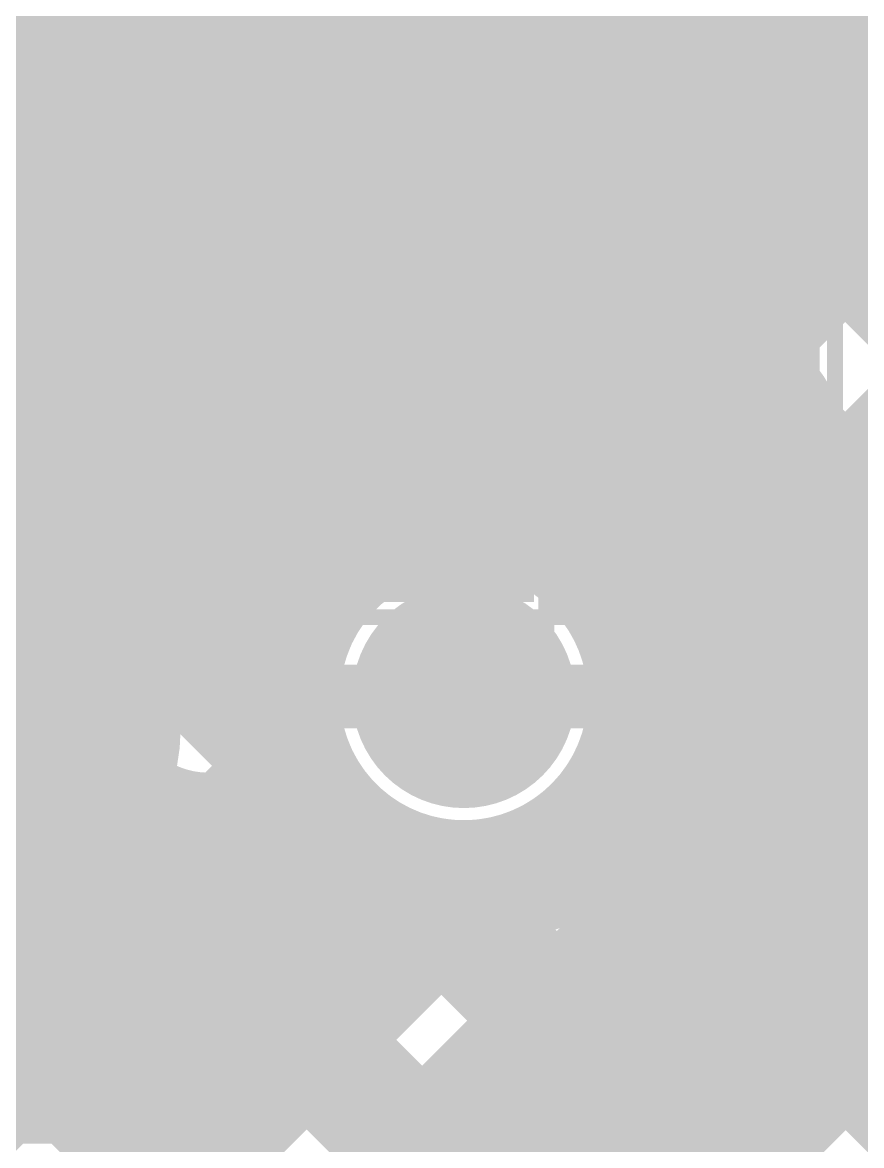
# Model space of a CAD drawing. Header units: millimetres. Extents: x 13 to 259, y -2 to 326.
# Drawn here: x 122.141 to 124.785, y 113.369 to 116.909 of the extents above; entities that cross this region are included whole.
import ezdxf

# ---------------------------------------------------------------- set-up
doc = ezdxf.new("R2010")
doc.units = ezdxf.units.MM
for name, color, linetype in [('BottomLayer', 5, 'Continuous'), ('BottomSolder', 6, 'Continuous'), ('ConnectLayer', 7, 'Continuous'), ('DrillDrawing', 1, 'Continuous'), ('Mechanical14', 56, 'Continuous'), ('Mechanical15', 56, 'Continuous'), ('MidLayer1', 16, 'Continuous'), ('MidLayer2', 76, 'Continuous'), ('MidLayer3', 90, 'Continuous'), ('MidLayer4', 156, 'Continuous'), ('MidLayer5', 130, 'Continuous'), ('MidLayer6', 216, 'Continuous'), ('MultiLayer', 9, 'Continuous'), ('TopLayer', 1, 'Continuous'), ('TopPaste', 8, 'Continuous'), ('TopSolder', 216, 'Continuous')]:
    doc.layers.add(name, color=color, linetype=linetype)

# ---------------------------------------------------------------- blocks, each defined once
blk = doc.blocks.new('RESC1608X55N_66')
at = {"layer": 'Mechanical14', "const_width": 0.1}
for points in [[(1.4, 0.65), (-1.4, 0.65)], [(-1.4, 0.65), (-1.4, -0.65)], [(1.4, -0.65), (-1.4, -0.65)]]:
    blk.add_lwpolyline(points, dxfattribs=at)
at = {"layer": 'Mechanical14', "const_width": 0.05}
for points in [[(-1.425, 0.65, 1), (-1.375, 0.65, 1)], [(-1.425, 0.65, 1), (-1.375, 0.65, 1)], [(-1.425, -0.65, 1), (-1.375, -0.65, 1)], [(-1.425, -0.65, 1), (-1.375, -0.65, 1)]]:
    blk.add_lwpolyline(points, format="xyb", close=True, dxfattribs=at)
at = {"layer": 'Mechanical15', "const_width": 0.05}
for points in [[(-1.5, 0.75), (-1.5, -0.75)], [(1.5, 0.75), (-1.5, 0.75)], [(1.5, -0.75), (-1.5, -0.75)]]:
    blk.add_lwpolyline(points, dxfattribs=at)
at = {"layer": 'Mechanical15', "const_width": 0.025}
for points in [[(-1.5125, 0.75, 1), (-1.4875, 0.75, 1)], [(-1.5125, 0.75, 1), (-1.4875, 0.75, 1)], [(-1.5125, -0.75, 1), (-1.4875, -0.75, 1)], [(-1.5125, -0.75, 1), (-1.4875, -0.75, 1)]]:
    blk.add_lwpolyline(points, format="xyb", close=True, dxfattribs=at)
at = {"layer": 'TopLayer'}
blk.add_solid([(-1.25, -0.5), (-0.35, -0.5), (-1.25, 0.5), (-0.35, 0.5)], dxfattribs=at)
at = {"layer": 'TopPaste'}
blk.add_solid([(-1.25, -0.5), (-0.35, -0.5), (-1.25, 0.5), (-0.35, 0.5)], dxfattribs=at)
at = {"layer": 'TopSolder'}
blk.add_solid([(-1.3516, -0.6016), (-0.2484, -0.6016), (-1.3516, 0.6016), (-0.2484, 0.6016)], dxfattribs=at)
blk = doc.blocks.new('CAPC1005X55N_97')
at = {"layer": 'Mechanical14', "const_width": 0.1}
for points in [[(-0.5249, 0.2751), (-0.5249, -0.2749)], [(0.5251, 0.2751), (-0.5249, 0.2751)], [(0.5251, 0.2751), (0.5251, -0.2749)], [(0.5251, -0.2749), (-0.5249, -0.2749)]]:
    blk.add_lwpolyline(points, dxfattribs=at)
at = {"layer": 'Mechanical14', "const_width": 0.05}
for points in [[(-0.5499, 0.2751, 1), (-0.5, 0.2751, 1)], [(-0.5499, 0.2751, 1), (-0.5, 0.2751, 1)], [(0.5001, 0.2751, 1), (0.55, 0.2751, 1)], [(0.5001, 0.2751, 1), (0.55, 0.2751, 1)], [(-0.5499, -0.2749, 1), (-0.5, -0.2749, 1)], [(-0.5499, -0.2749, 1), (-0.5, -0.2749, 1)], [(0.5001, -0.2749, 1), (0.55, -0.2749, 1)], [(0.5001, -0.2749, 1), (0.55, -0.2749, 1)]]:
    blk.add_lwpolyline(points, format="xyb", close=True, dxfattribs=at)
at = {"layer": 'Mechanical15', "const_width": 0.05}
for points in [[(0, 0.5), (0, -0.5)], [(-0.91, 0.46), (-0.91, -0.46)], [(0.91, 0.46), (-0.91, 0.46)], [(0.91, 0.46), (0.91, -0.46)], [(0.5, 0), (-0.5, 0)], [(0.91, -0.46), (-0.91, -0.46)]]:
    blk.add_lwpolyline(points, dxfattribs=at)
at = {"layer": 'Mechanical15', "const_width": 0.025}
for points in [[(-0.0125, 0.5, 1), (0.0125, 0.5, 1)], [(-0.9225, 0.46, 1), (-0.8975, 0.46, 1)], [(-0.9225, 0.46, 1), (-0.8975, 0.46, 1)], [(0.8975, 0.46, 1), (0.9225, 0.46, 1)], [(0.8975, 0.46, 1), (0.9225, 0.46, 1)], [(-0.5125, 0, 1), (-0.4875, 0, 1)], [(0.4875, 0, 1), (0.5125, 0, 1)], [(-0.9225, -0.46, 1), (-0.8975, -0.46, 1)], [(-0.9225, -0.46, 1), (-0.8975, -0.46, 1)], [(0.8975, -0.46, 1), (0.9225, -0.46, 1)], [(0.8975, -0.46, 1), (0.9225, -0.46, 1)], [(-0.0125, -0.5, 1), (0.0125, -0.5, 1)]]:
    blk.add_lwpolyline(points, format="xyb", close=True, dxfattribs=at)
at = {"layer": 'TopLayer'}
for points in [[(-0.76, -0.31), (-0.14, -0.31), (-0.76, 0.31), (-0.14, 0.31)], [(0.14, -0.31), (0.76, -0.31), (0.14, 0.31), (0.76, 0.31)]]:
    blk.add_solid(points, dxfattribs=at)
at = {"layer": 'TopPaste'}
for points in [[(-0.76, -0.31), (-0.14, -0.31), (-0.76, 0.31), (-0.14, 0.31)], [(0.14, -0.31), (0.76, -0.31), (0.14, 0.31), (0.76, 0.31)]]:
    blk.add_solid(points, dxfattribs=at)
at = {"layer": 'TopSolder'}
for points in [[(-0.8616, -0.4116), (-0.0384, -0.4116), (-0.8616, 0.4116), (-0.0384, 0.4116)], [(0.0384, -0.4116), (0.8616, -0.4116), (0.0384, 0.4116), (0.8616, 0.4116)]]:
    blk.add_solid(points, dxfattribs=at)
blk = doc.blocks.new('CAPC1005X55N_98')
at = {"layer": 'Mechanical14', "const_width": 0.1}
for points in [[(-0.5249, 0.2751), (-0.5249, -0.2749)], [(0.5251, 0.2751), (-0.5249, 0.2751)], [(0.5251, 0.2751), (0.5251, -0.2749)], [(0.5251, -0.2749), (-0.5249, -0.2749)]]:
    blk.add_lwpolyline(points, dxfattribs=at)
at = {"layer": 'Mechanical14', "const_width": 0.05}
for points in [[(-0.5499, 0.2751, 1), (-0.5, 0.2751, 1)], [(-0.5499, 0.2751, 1), (-0.5, 0.2751, 1)], [(0.5001, 0.2751, 1), (0.55, 0.2751, 1)], [(0.5001, 0.2751, 1), (0.55, 0.2751, 1)], [(-0.5499, -0.2749, 1), (-0.5, -0.2749, 1)], [(-0.5499, -0.2749, 1), (-0.5, -0.2749, 1)], [(0.5001, -0.2749, 1), (0.55, -0.2749, 1)], [(0.5001, -0.2749, 1), (0.55, -0.2749, 1)]]:
    blk.add_lwpolyline(points, format="xyb", close=True, dxfattribs=at)
at = {"layer": 'Mechanical15', "const_width": 0.05}
for points in [[(0, 0.5), (0, -0.5)], [(-0.91, 0.46), (-0.91, -0.46)], [(0.91, 0.46), (-0.91, 0.46)], [(0.91, 0.46), (0.91, -0.46)], [(0.5, 0), (-0.5, 0)], [(0.91, -0.46), (-0.91, -0.46)]]:
    blk.add_lwpolyline(points, dxfattribs=at)
at = {"layer": 'Mechanical15', "const_width": 0.025}
for points in [[(-0.0125, 0.5, 1), (0.0125, 0.5, 1)], [(-0.9225, 0.46, 1), (-0.8975, 0.46, 1)], [(-0.9225, 0.46, 1), (-0.8975, 0.46, 1)], [(0.8975, 0.46, 1), (0.9225, 0.46, 1)], [(0.8975, 0.46, 1), (0.9225, 0.46, 1)], [(-0.5125, 0, 1), (-0.4875, 0, 1)], [(0.4875, 0, 1), (0.5125, 0, 1)], [(-0.9225, -0.46, 1), (-0.8975, -0.46, 1)], [(-0.9225, -0.46, 1), (-0.8975, -0.46, 1)], [(0.8975, -0.46, 1), (0.9225, -0.46, 1)], [(0.8975, -0.46, 1), (0.9225, -0.46, 1)], [(-0.0125, -0.5, 1), (0.0125, -0.5, 1)]]:
    blk.add_lwpolyline(points, format="xyb", close=True, dxfattribs=at)
at = {"layer": 'TopLayer'}
for points in [[(-0.76, -0.31), (-0.14, -0.31), (-0.76, 0.31), (-0.14, 0.31)], [(0.14, -0.31), (0.76, -0.31), (0.14, 0.31), (0.76, 0.31)]]:
    blk.add_solid(points, dxfattribs=at)
at = {"layer": 'TopPaste'}
for points in [[(-0.76, -0.31), (-0.14, -0.31), (-0.76, 0.31), (-0.14, 0.31)], [(0.14, -0.31), (0.76, -0.31), (0.14, 0.31), (0.76, 0.31)]]:
    blk.add_solid(points, dxfattribs=at)
at = {"layer": 'TopSolder'}
for points in [[(-0.8616, -0.4116), (-0.0384, -0.4116), (-0.8616, 0.4116), (-0.0384, 0.4116)], [(0.0384, -0.4116), (0.8616, -0.4116), (0.0384, 0.4116), (0.8616, 0.4116)]]:
    blk.add_solid(points, dxfattribs=at)
blk = doc.blocks.new('CAPC1608X87N_99')
at = {"layer": 'Mechanical15', "const_width": 0.05}
for points in [[(1.55, -0.75), (1.55, 0.75)], [(-1.55, -0.75), (1.55, -0.75)]]:
    blk.add_lwpolyline(points, dxfattribs=at)
at = {"layer": 'Mechanical15', "const_width": 0.025}
blk.add_lwpolyline([(1.5375, -0.75, 1), (1.5625, -0.75, 1)], format="xyb", close=True, dxfattribs=at)
blk.add_lwpolyline([(1.5375, -0.75, 1), (1.5625, -0.75, 1)], format="xyb", close=True, dxfattribs=at)
at = {"layer": 'TopLayer'}
blk.add_solid([(0.325, -0.5), (1.275, -0.5), (0.325, 0.5), (1.275, 0.5)], dxfattribs=at)
at = {"layer": 'TopPaste'}
blk.add_solid([(0.325, -0.5), (1.275, -0.5), (0.325, 0.5), (1.275, 0.5)], dxfattribs=at)
at = {"layer": 'TopSolder'}
blk.add_solid([(0.2234, -0.6016), (1.3766, -0.6016), (0.2234, 0.6016), (1.3766, 0.6016)], dxfattribs=at)

msp = doc.modelspace()

# ---------------------------------------------------------------- linework, layer by layer
at = {"layer": 'BottomLayer', "const_width": 0.25}
for points in [[(123.2164, 116.6122, 1), (123.4664, 116.6122, 1)], [(124.1164, 116.6122, 1), (124.3664, 116.6122, 1)], [(123.2164, 115.4946, 1), (123.4664, 115.4946, 1)], [(124.1164, 115.4946, 1), (124.3664, 115.4946, 1)], [(123.4065, 114.7846, 1), (123.6565, 114.7846, 1)]]:
    msp.add_lwpolyline(points, format="xyb", close=True, dxfattribs=at)
at = {"layer": 'BottomSolder', "const_width": 0.3516}
for points in [[(123.1656, 116.6122, 1), (123.5172, 116.6122, 1)], [(124.0656, 116.6122, 1), (124.4172, 116.6122, 1)], [(121.6638, 116.2566, 1), (122.0154, 116.2566, 1)], [(123.1656, 115.4946, 1), (123.5172, 115.4946, 1)], [(124.0656, 115.4946, 1), (124.4172, 115.4946, 1)], [(123.3557, 114.7846, 1), (123.7073, 114.7846, 1)], [(121.6742, 114.7, 1), (122.0258, 114.7, 1)]]:
    msp.add_lwpolyline(points, format="xyb", close=True, dxfattribs=at)
at = {"layer": 'ConnectLayer', "const_width": 0.4}
for points in [[(123.9293, 115.444), (131.6418, 123.1566)], [(124.1214, 114.7876), (132.0246, 122.6908)], [(120.0559, 119.2286), (122.7577, 116.5268)], [(123.7871, 116.9989), (126.0178, 119.2296)], [(124.1214, 114.7876), (128.2295, 118.8957)], [(124.3037, 115.8184), (127.381, 118.8957)], [(123.6402, 116.0034), (126.4049, 118.7682)], [(124.2087, 116.5719), (126.4049, 118.7682)], [(123.876, 117.954), (125.7733, 116.0568)], [(123.6402, 116.0034), (125.47, 117.8333)], [(123.7871, 116.9989), (124.5426, 117.7544)], [(124.0757, 117.7544), (124.885, 116.9451)], [(124.199, 116.5622), (125.3912, 117.7544)], [(124.5022, 116.5622), (125.6944, 117.7544)], [(121.5, 115.5604), (123.6515, 117.7118)], [(121.9307, 116.8395), (122.753, 117.6618)], [(121.9307, 116.8395), (122.753, 117.6618)], [(124.261, 117.569), (125.7733, 116.0568)], [(121.5, 116.2607), (122.7774, 117.538)], [(124.3128, 117.5173), (125.47, 116.36)], [(122.6862, 117.4468), (123.6708, 116.4621)], [(123.7642, 116.9591), (123.7642, 117.3575)], [(124.3042, 116.9591), (124.3042, 117.3575)], [(122.3765, 116.8101), (122.8904, 117.3241)], [(121.9979, 117.2866), (122.7445, 116.54)], [(123.7252, 117.2563), (125.1822, 115.7993)], [(123.7252, 117.2563), (124.4193, 116.5622)], [(122.2619, 117.0225), (123.6648, 115.6196)], [(121.5, 114.7118), (123.7642, 116.976)], [(123.9293, 115.444), (125.47, 116.9848)], [(124.0341, 116.7334), (124.2061, 116.9054)], [(122.3951, 116.4554), (122.8117, 116.8721)], [(122.3951, 116.4554), (122.8117, 116.8721)], [(122.4254, 116.8591), (122.7577, 116.5268)], [(122.4797, 116.54), (122.8117, 116.8721)], [(124.1411, 116.8404), (125.1822, 115.7993)], [(124.2527, 116.7289), (125.1822, 115.7993)], [(121.8377, 116.5983), (123.1785, 115.2574)], [(122.3709, 116.54), (122.7559, 116.54)], [(123.9293, 116.5622), (124.5022, 116.5622)], [(122.7382, 116.2066), (122.8373, 116.3057)], [(123.8386, 116.2945), (127.6994, 112.4336)], [(123.8386, 116.2945), (125.47, 114.663)], [(123.7642, 115.8415), (123.7642, 116.2653)], [(124.3042, 115.8415), (124.3042, 116.2653)], [(122.4275, 116.2066), (122.7382, 116.2066)], [(122.0451, 115.2568), (122.9548, 116.1666)], [(121.8617, 114.225), (123.7642, 116.1274)], [(124.4654, 115.1316), (125.47, 116.1362)], [(121.5, 116.0874), (122.9639, 114.6235)], [(122.3905, 116.0454), (122.7753, 115.6607)], [(122.045, 115.2569), (122.7882, 116)], [(122.3709, 116), (122.836, 116)], [(122.4359, 116), (122.7753, 115.6607)], [(122.836, 116), (122.9243, 115.9118)], [(124.304, 115.829), (127.6994, 112.4336)], [(121.9159, 115.6716), (122.9639, 114.6236)], [(121.9159, 115.6716), (122.9639, 114.6236)], [(123.9008, 115.6822), (124.4998, 115.6822)], [(123.9293, 115.444), (124.1675, 115.6822)], [(123.9825, 115.165), (124.4998, 115.6822)], [(123.9175, 115.367), (126.8022, 112.4823)], [(123.9175, 115.367), (124.0329, 115.2516)], [(123.9175, 115.367), (124.051, 115.2335)], [(121.5, 115.2388), (122.5139, 114.225)], [(122.4323, 114.7955), (122.8326, 115.1959)], [(122.4323, 114.7955), (122.8326, 115.1959)], [(123.2259, 113.1639), (125.1946, 115.1326)], [(124.1558, 115.1287), (126.8022, 112.4823)], [(124.5005, 115.0992), (125.47, 114.1297)], [(116.2097, 106.0273), (125.2491, 115.0668)], [(119.5385, 109.3561), (125.2491, 115.0668)], [(122.9823, 112.8), (125.2491, 115.0668)], [(124.891, 114.7087), (125.2491, 115.0668)], [(121.2731, 110.2422), (126.0519, 115.0211)], [(121.2731, 110.2422), (126.0519, 115.0211)], [(123.3528, 112.8), (125.4733, 114.9206)], [(124.1177, 114.7183), (125.47, 113.366)], [(124.6733, 114.6112), (124.9186, 114.3659)], [(119.8451, 111.3599), (123.0045, 114.5193)], [(122.6799, 114.225), (122.9946, 114.5398)], [(116.0793, 107.5941), (123.0045, 114.5192)], [(124.0043, 114.4317), (126.6254, 111.8106)], [(124.0043, 114.4317), (126.6254, 111.8106)], [(124.0043, 114.4317), (125.47, 112.9659)], [(122.3508, 114.3881), (125.0751, 111.6638)], [(122.3508, 114.3881), (125.0751, 111.6638)], [(122.3508, 114.3881), (122.7782, 113.9607)], [(122.4003, 113.915), (122.8299, 114.3446)], [(122.7264, 114.3446), (123.1384, 114.3446)], [(119.845, 109.6627), (124.5092, 114.3269)], [(122.7326, 113.915), (123.1511, 114.3336)], [(121.5, 114.225), (122.6799, 114.225)], [(123.3704, 114.217), (125.552, 112.0355)], [(123.3704, 114.217), (125.47, 112.1174)], [(119.4251, 110.0913), (123.5284, 114.1946)], [(119.4634, 110.1296), (123.5284, 114.1946)], [(119.8451, 110.5114), (123.5284, 114.1946)], [(123.4021, 114.1854), (125.552, 112.0355)], [(124.249, 114.187), (124.4944, 113.9416)], [(123.0627, 113.8441), (123.3755, 114.157)], [(121.7757, 114.1147), (131.6378, 104.2526)], [(121.7757, 114.1147), (125.47, 110.4203)], [(121.7757, 114.1147), (121.9754, 113.915)], [(114.6162, 113.915), (122.7326, 113.915)], [(121.273, 110.2422), (124.9334, 113.9026)], [(122.9696, 113.7693), (125.0751, 111.6638)], [(123.8247, 113.7627), (124.0701, 113.5173)], [(118.6727, 110.1875), (122.1703, 113.685)], [(121.5, 113.685), (122.6799, 113.685)], [(122.2054, 113.685), (131.6378, 104.2526)], [(123.4005, 113.3384), (123.6458, 113.0931)]]:
    msp.add_lwpolyline(points, dxfattribs=at)
for points in [[(124.3642, 117.2872, -0.198912), (124.2061, 116.9054)], [(123.1521, 116.0534, -0.693998), (123.1181, 117.1583)], [(122.7559, 116.54, -0.338421), (123.1181, 117.1583)], [(122.8373, 116.3057, -0.461313), (123.1181, 117.1583)], [(123.5648, 117.1583, -0.304578), (123.9314, 116.6122)], [(123.5648, 117.1583, -0.304578), (123.9314, 116.6122)], [(123.7642, 116.2653, -0.32502), (123.7642, 116.9591)], [(124.3042, 116.9591, -0.158431), (124.201, 116.6416)], [(124.3042, 116.9591, -0.158431), (124.201, 116.6416)], [(121.3221, 116.5398, -0.592717), (122.3572, 116.5398)], [(122.3765, 116.8101, -0.107829), (122.2186, 116.7088)], [(122.3765, 116.8101, -0.107829), (122.2186, 116.7088)], [(124.0341, 116.7334, -0.061435), (123.9301, 116.6518)], [(124.0332, 116.7324, -0.060796), (123.9301, 116.6518)], [(122.2186, 116.7088, -0.221867), (122.4296, 116.2566)], [(123.9314, 116.6122, -0.321469), (123.5308, 116.0534)], [(123.9314, 116.6122, -0.321469), (123.5308, 116.0534)], [(124.201, 116.5828, -0.158431), (124.3042, 116.2653)], [(124.201, 116.5828, -0.158431), (124.3042, 116.2653)], [(122.9906, 115.0203, -0.605573), (123.1521, 116.0534)], [(123.5308, 116.0534, -0.321469), (123.9314, 115.4946)], [(123.5308, 116.0534, -0.321469), (123.9314, 115.4946)], [(122.3709, 116, -0.627541), (121.3084, 116)], [(122.9906, 115.0203, -0.458406), (122.9243, 115.9118)], [(123.6673, 115.3588, -0.218595), (123.7642, 115.8415)], [(124.3042, 115.8415, -0.158431), (124.201, 115.524)], [(124.3042, 115.8415, -0.158431), (124.201, 115.524)], [(123.9008, 115.6822, -0.081074), (123.9314, 115.4946)], [(123.9314, 115.4946, -0.10309), (123.8823, 115.2589)], [(123.9314, 115.4946, -0.10309), (123.8823, 115.2589)], [(123.9314, 115.4946, -0.10309), (123.8823, 115.2589)], [(124.1928, 115.4831, -0.05815), (124.2073, 115.3588)], [(124.1928, 115.4831, -0.05815), (124.2073, 115.3588)], [(122.9946, 114.5398, -0.623831), (123.6673, 115.3588)], [(124.2073, 115.3588, -0.178782), (124.0776, 115.0077)], [(124.2073, 115.3588, -0.178782), (124.0776, 115.0077)], [(123.8823, 115.2589, -0.237809), (124.1215, 114.7846)], [(123.8823, 115.2589, -0.058399), (123.9825, 115.165)], [(123.9261, 115.2232, -0.29519), (124.4996, 115.1002)], [(123.9261, 115.2232, -0.295882), (124.5005, 115.0992)], [(124.1215, 114.7846, -1.229879), (122.9906, 115.0203)], [(124.1177, 114.7183, -1.161517), (122.9906, 115.0203)], [(124.0776, 115.0077, -0.097259), (124.1215, 114.7846)], [(124.1215, 114.7846, -0.471708), (123.4187, 114.2055)], [(122.4007, 114.4881, -0.684564), (121.3006, 114.485)], [(122.7264, 114.3446, -0.198912), (122.4152, 114.4735)], [(122.7264, 114.3446, -0.198912), (122.4152, 114.4735)], [(123.0627, 113.8441, -0.199574), (122.6799, 113.685)], [(123.0617, 113.8432, -0.198912), (122.6799, 113.685)]]:
    msp.add_lwpolyline(points, format="xyb", dxfattribs=at)
at = {"layer": 'ConnectLayer'}
for points, const_width in [([(122.1619, 117.0225, 1), (122.3619, 117.0225, 1)], 0.2), ([(123.6871, 116.9989, 1), (123.8871, 116.9989, 1)], 0.2), ([(123.6871, 116.9989, 1), (123.8871, 116.9989, 1)], 0.2), ([(123.6642, 116.976, 1), (123.8642, 116.976, 1)], 0.2), ([(123.6642, 116.9591, 1), (123.8642, 116.9591, 1)], 0.2), ([(123.6642, 116.9591, 1), (123.8642, 116.9591, 1)], 0.2), ([(124.2042, 116.9591, 1), (124.4042, 116.9591, 1)], 0.2), ([(124.2042, 116.9591, 1), (124.4042, 116.9591, 1)], 0.2), ([(124.2042, 116.9591, 1), (124.4042, 116.9591, 1)], 0.2), ([(124.785, 116.9451, 1), (124.985, 116.9451, 1)], 0.2), ([(124.1061, 116.9054, 1), (124.3061, 116.9054, 1)], 0.2), ([(124.1061, 116.9054, 1), (124.3061, 116.9054, 1)], 0.2), ([(122.3254, 116.8591, 1), (122.5254, 116.8591, 1)], 0.2), ([(122.7117, 116.8721, 1), (122.9117, 116.8721, 1)], 0.2), ([(122.7117, 116.8721, 1), (122.9117, 116.8721, 1)], 0.2), ([(122.7117, 116.8721, 1), (122.9117, 116.8721, 1)], 0.2), ([(122.4296, 116.2566, 1), (121.2496, 116.2566, 1)], 0.4), ([(124.0411, 116.8404, 1), (124.2411, 116.8404, 1)], 0.2), ([(122.2765, 116.8101, 1), (122.4765, 116.8101, 1)], 0.2), ([(122.2765, 116.8101, 1), (122.4765, 116.8101, 1)], 0.2), ([(122.2765, 116.8101, 1), (122.4765, 116.8101, 1)], 0.2), ([(123.9332, 116.7324, 1), (124.1332, 116.7324, 1)], 0.2), ([(123.9341, 116.7334, 1), (124.1341, 116.7334, 1)], 0.2), ([(123.9341, 116.7334, 1), (124.1341, 116.7334, 1)], 0.2), ([(124.1527, 116.7289, 1), (124.3527, 116.7289, 1)], 0.2), ([(122.1186, 116.7088, 1), (122.3186, 116.7088, 1)], 0.2), ([(122.1186, 116.7088, 1), (122.3186, 116.7088, 1)], 0.2), ([(122.1186, 116.7088, 1), (122.3186, 116.7088, 1)], 0.2), ([(123.8301, 116.6518, 1), (124.0301, 116.6518, 1)], 0.2), ([(123.8301, 116.6518, 1), (124.0301, 116.6518, 1)], 0.2), ([(123.8314, 116.6122, 1), (124.0314, 116.6122, 1)], 0.2), ([(123.8314, 116.6122, 1), (124.0314, 116.6122, 1)], 0.2), ([(123.8314, 116.6122, 1), (124.0314, 116.6122, 1)], 0.2), ([(123.8314, 116.6122, 1), (124.0314, 116.6122, 1)], 0.2), ([(124.101, 116.6416, 1), (124.301, 116.6416, 1)], 0.2), ([(124.101, 116.6416, 1), (124.301, 116.6416, 1)], 0.2), ([(124.101, 116.5828, 1), (124.301, 116.5828, 1)], 0.2), ([(124.101, 116.5828, 1), (124.301, 116.5828, 1)], 0.2), ([(122.2572, 116.5398, 1), (122.4572, 116.5398, 1)], 0.2), ([(122.2709, 116.54, 1), (122.4709, 116.54, 1)], 0.2), ([(122.3797, 116.54, 1), (122.5797, 116.54, 1)], 0.2), ([(122.6445, 116.54, 1), (122.8445, 116.54, 1)], 0.2), ([(122.6559, 116.54, 1), (122.8559, 116.54, 1)], 0.2), ([(122.6559, 116.54, 1), (122.8559, 116.54, 1)], 0.2), ([(123.8293, 116.5622, 1), (124.0293, 116.5622, 1)], 0.2), ([(124.099, 116.5622, 1), (124.299, 116.5622, 1)], 0.2), ([(124.1087, 116.5719, 1), (124.3087, 116.5719, 1)], 0.2), ([(124.3193, 116.5622, 1), (124.5193, 116.5622, 1)], 0.2), ([(124.4022, 116.5622, 1), (124.6022, 116.5622, 1)], 0.2), ([(124.4022, 116.5622, 1), (124.6022, 116.5622, 1)], 0.2), ([(122.6577, 116.5268, 1), (122.8577, 116.5268, 1)], 0.2), ([(122.6577, 116.5268, 1), (122.8577, 116.5268, 1)], 0.2), ([(122.2951, 116.4554, 1), (122.4951, 116.4554, 1)], 0.2), ([(122.2951, 116.4554, 1), (122.4951, 116.4554, 1)], 0.2), ([(123.5709, 116.4621, 1), (123.7708, 116.4621, 1)], 0.2), ([(122.7373, 116.3057, 1), (122.9373, 116.3057, 1)], 0.2), ([(122.7373, 116.3057, 1), (122.9373, 116.3057, 1)], 0.2), ([(123.7386, 116.2945, 1), (123.9386, 116.2945, 1)], 0.2), ([(123.7386, 116.2945, 1), (123.9386, 116.2945, 1)], 0.2), ([(122.3296, 116.2566, 1), (122.5296, 116.2566, 1)], 0.2), ([(122.3296, 116.2566, 1), (122.5296, 116.2566, 1)], 0.2), ([(123.6642, 116.2653, 1), (123.8642, 116.2653, 1)], 0.2), ([(123.6642, 116.2653, 1), (123.8642, 116.2653, 1)], 0.2), ([(124.2042, 116.2653, 1), (124.4042, 116.2653, 1)], 0.2), ([(124.2042, 116.2653, 1), (124.4042, 116.2653, 1)], 0.2), ([(124.2042, 116.2653, 1), (124.4042, 116.2653, 1)], 0.2), ([(122.3275, 116.2066, 1), (122.5275, 116.2066, 1)], 0.2), ([(122.6382, 116.2066, 1), (122.8382, 116.2066, 1)], 0.2), ([(122.6382, 116.2066, 1), (122.8382, 116.2066, 1)], 0.2), ([(122.8548, 116.1666, 1), (123.0548, 116.1666, 1)], 0.2), ([(123.6642, 116.1274, 1), (123.8642, 116.1274, 1)], 0.2), ([(122.2905, 116.0454, 1), (122.4905, 116.0454, 1)], 0.2), ([(123.0521, 116.0534, 1), (123.2521, 116.0534, 1)], 0.2), ([(123.0521, 116.0534, 1), (123.2521, 116.0534, 1)], 0.2), ([(123.4308, 116.0534, 1), (123.6308, 116.0534, 1)], 0.2), ([(123.4308, 116.0534, 1), (123.6308, 116.0534, 1)], 0.2), ([(123.4308, 116.0534, 1), (123.6308, 116.0534, 1)], 0.2), ([(123.4308, 116.0534, 1), (123.6308, 116.0534, 1)], 0.2), ([(122.2709, 116, 1), (122.4709, 116, 1)], 0.2), ([(122.2709, 116, 1), (122.4709, 116, 1)], 0.2), ([(122.3359, 116, 1), (122.5359, 116, 1)], 0.2), ([(122.6882, 116, 1), (122.8882, 116, 1)], 0.2), ([(122.736, 116, 1), (122.936, 116, 1)], 0.2), ([(122.736, 116, 1), (122.936, 116, 1)], 0.2), ([(123.5402, 116.0034, 1), (123.7402, 116.0034, 1)], 0.2), ([(123.5402, 116.0034, 1), (123.7402, 116.0034, 1)], 0.2), ([(122.8243, 115.9118, 1), (123.0243, 115.9118, 1)], 0.2), ([(122.8243, 115.9118, 1), (123.0243, 115.9118, 1)], 0.2), ([(123.6642, 115.8415, 1), (123.8642, 115.8415, 1)], 0.2), ([(123.6642, 115.8415, 1), (123.8642, 115.8415, 1)], 0.2), ([(124.204, 115.829, 1), (124.404, 115.829, 1)], 0.2), ([(124.2042, 115.8415, 1), (124.4042, 115.8415, 1)], 0.2), ([(124.2042, 115.8415, 1), (124.4042, 115.8415, 1)], 0.2), ([(124.2042, 115.8415, 1), (124.4042, 115.8415, 1)], 0.2), ([(124.2037, 115.8184, 1), (124.4037, 115.8184, 1)], 0.2), ([(122.6753, 115.6607, 1), (122.8753, 115.6607, 1)], 0.2), ([(122.6753, 115.6607, 1), (122.8753, 115.6607, 1)], 0.2), ([(123.8008, 115.6822, 1), (124.0008, 115.6822, 1)], 0.2), ([(123.8008, 115.6822, 1), (124.0008, 115.6822, 1)], 0.2), ([(124.0675, 115.6822, 1), (124.2675, 115.6822, 1)], 0.2), ([(124.3998, 115.6822, 1), (124.5998, 115.6822, 1)], 0.2), ([(124.3998, 115.6822, 1), (124.5998, 115.6822, 1)], 0.2), ([(123.5648, 115.6196, 1), (123.7648, 115.6196, 1)], 0.2), ([(124.101, 115.524, 1), (124.301, 115.524, 1)], 0.2), ([(124.101, 115.524, 1), (124.301, 115.524, 1)], 0.2), ([(123.8314, 115.4946, 1), (124.0314, 115.4946, 1)], 0.2), ([(123.8314, 115.4946, 1), (124.0314, 115.4946, 1)], 0.2), ([(123.8314, 115.4946, 1), (124.0314, 115.4946, 1)], 0.2), ([(123.8314, 115.4946, 1), (124.0314, 115.4946, 1)], 0.2), ([(123.8314, 115.4946, 1), (124.0314, 115.4946, 1)], 0.2), ([(123.8314, 115.4946, 1), (124.0314, 115.4946, 1)], 0.2), ([(124.0928, 115.4831, 1), (124.2928, 115.4831, 1)], 0.2), ([(124.0928, 115.4831, 1), (124.2928, 115.4831, 1)], 0.2), ([(123.8293, 115.444, 1), (124.0293, 115.444, 1)], 0.2), ([(123.8293, 115.444, 1), (124.0293, 115.444, 1)], 0.2), ([(123.8293, 115.444, 1), (124.0293, 115.444, 1)], 0.2), ([(123.5673, 115.3588, 1), (123.7673, 115.3588, 1)], 0.2), ([(123.5673, 115.3588, 1), (123.7673, 115.3588, 1)], 0.2), ([(123.8175, 115.367, 1), (124.0175, 115.367, 1)], 0.2), ([(123.8175, 115.367, 1), (124.0175, 115.367, 1)], 0.2), ([(123.8175, 115.367, 1), (124.0175, 115.367, 1)], 0.2), ([(124.1073, 115.3588, 1), (124.3073, 115.3588, 1)], 0.2), ([(124.1073, 115.3588, 1), (124.3073, 115.3588, 1)], 0.2), ([(124.1073, 115.3588, 1), (124.3073, 115.3588, 1)], 0.2), ([(124.1073, 115.3588, 1), (124.3073, 115.3588, 1)], 0.2), ([(122.44, 114.7, 1), (121.26, 114.7, 1)], 0.4), ([(122.44, 114.7, 1), (121.26, 114.7, 1)], 0.4), ([(121.945, 115.2569, 1), (122.145, 115.2569, 1)], 0.2), ([(121.9451, 115.2568, 1), (122.1451, 115.2568, 1)], 0.2), ([(123.0785, 115.2574, 1), (123.2785, 115.2574, 1)], 0.2), ([(123.7823, 115.2589, 1), (123.9823, 115.2589, 1)], 0.2), ([(123.7823, 115.2589, 1), (123.9823, 115.2589, 1)], 0.2), ([(123.7823, 115.2589, 1), (123.9823, 115.2589, 1)], 0.2), ([(123.7823, 115.2589, 1), (123.9823, 115.2589, 1)], 0.2), ([(123.7823, 115.2589, 1), (123.9823, 115.2589, 1)], 0.2), ([(123.9329, 115.2516, 1), (124.1329, 115.2516, 1)], 0.2), ([(123.951, 115.2335, 1), (124.151, 115.2335, 1)], 0.2), ([(122.7326, 115.1959, 1), (122.9326, 115.1959, 1)], 0.2), ([(122.7327, 115.1959, 1), (122.9326, 115.1959, 1)], 0.2), ([(123.8261, 115.2232, 1), (124.0261, 115.2232, 1)], 0.2), ([(123.8261, 115.2232, 1), (124.0261, 115.2232, 1)], 0.2), ([(123.8825, 115.165, 1), (124.0825, 115.165, 1)], 0.2), ([(123.8825, 115.165, 1), (124.0825, 115.165, 1)], 0.2), ([(124.0558, 115.1287, 1), (124.2558, 115.1287, 1)], 0.2), ([(124.3654, 115.1316, 1), (124.5654, 115.1316, 1)], 0.2), ([(124.3996, 115.1002, 1), (124.5996, 115.1002, 1)], 0.2), ([(124.4005, 115.0992, 1), (124.6005, 115.0992, 1)], 0.2), ([(124.4005, 115.0992, 1), (124.6005, 115.0992, 1)], 0.2), ([(122.8906, 115.0203, 1), (123.0906, 115.0203, 1)], 0.2), ([(122.8906, 115.0203, 1), (123.0906, 115.0203, 1)], 0.2), ([(122.8906, 115.0203, 1), (123.0906, 115.0203, 1)], 0.2), ([(122.8906, 115.0203, 1), (123.0906, 115.0203, 1)], 0.2), ([(123.9776, 115.0077, 1), (124.1776, 115.0077, 1)], 0.2), ([(123.9776, 115.0077, 1), (124.1776, 115.0077, 1)], 0.2), ([(123.9776, 115.0077, 1), (124.1776, 115.0077, 1)], 0.2), ([(122.3323, 114.7955, 1), (122.5323, 114.7955, 1)], 0.2), ([(122.3323, 114.7955, 1), (122.5323, 114.7955, 1)], 0.2), ([(124.0214, 114.7876, 1), (124.2214, 114.7876, 1)], 0.2), ([(124.0214, 114.7876, 1), (124.2214, 114.7876, 1)], 0.2), ([(124.0215, 114.7846, 1), (124.2215, 114.7846, 1)], 0.2), ([(124.0215, 114.7846, 1), (124.2215, 114.7846, 1)], 0.2), ([(124.0215, 114.7846, 1), (124.2215, 114.7846, 1)], 0.2), ([(124.0215, 114.7846, 1), (124.2215, 114.7846, 1)], 0.2), ([(122.34, 114.7, 1), (122.54, 114.7, 1)], 0.2), ([(122.34, 114.7, 1), (122.54, 114.7, 1)], 0.2), ([(124.0177, 114.7183, 1), (124.2177, 114.7183, 1)], 0.2), ([(124.0177, 114.7183, 1), (124.2177, 114.7183, 1)], 0.2), ([(124.791, 114.7087, 1), (124.991, 114.7087, 1)], 0.2), ([(122.8639, 114.6236, 1), (123.0639, 114.6236, 1)], 0.2), ([(122.8639, 114.6236, 1), (123.0639, 114.6236, 1)], 0.2), ([(122.8639, 114.6235, 1), (123.0639, 114.6235, 1)], 0.2), ([(124.5733, 114.6112, 1), (124.7733, 114.6112, 1)], 0.2), ([(122.8946, 114.5398, 1), (123.0946, 114.5398, 1)], 0.2), ([(122.8946, 114.5398, 1), (123.0946, 114.5398, 1)], 0.2), ([(122.9045, 114.5193, 1), (123.1045, 114.5193, 1)], 0.2), ([(122.3007, 114.4881, 1), (122.5007, 114.4881, 1)], 0.2), ([(122.9045, 114.5192, 1), (123.1045, 114.5192, 1)], 0.2), ([(122.3152, 114.4735, 1), (122.5152, 114.4735, 1)], 0.2), ([(122.3152, 114.4735, 1), (122.5152, 114.4735, 1)], 0.2), ([(123.9043, 114.4317, 1), (124.1043, 114.4317, 1)], 0.2), ([(123.9043, 114.4317, 1), (124.1043, 114.4317, 1)], 0.2), ([(123.9043, 114.4317, 1), (124.1043, 114.4317, 1)], 0.2), ([(122.2508, 114.3881, 1), (122.4508, 114.3881, 1)], 0.2), ([(122.2508, 114.3881, 1), (122.4508, 114.3881, 1)], 0.2), ([(122.2508, 114.3881, 1), (122.4508, 114.3881, 1)], 0.2), ([(122.6264, 114.3446, 1), (122.8264, 114.3446, 1)], 0.2), ([(122.6264, 114.3446, 1), (122.8264, 114.3446, 1)], 0.2), ([(122.6264, 114.3446, 1), (122.8264, 114.3446, 1)], 0.2), ([(122.7299, 114.3446, 1), (122.9299, 114.3446, 1)], 0.2), ([(123.0384, 114.3446, 1), (123.2384, 114.3446, 1)], 0.2), ([(124.8186, 114.3659, 1), (125.0186, 114.3659, 1)], 0.2), ([(123.0511, 114.3336, 1), (123.2511, 114.3336, 1)], 0.2), ([(124.4092, 114.3269, 1), (124.6092, 114.3269, 1)], 0.2), ([(122.4139, 114.225, 1), (122.6139, 114.225, 1)], 0.2), ([(122.5799, 114.225, 1), (122.7799, 114.225, 1)], 0.2), ([(122.5799, 114.225, 1), (122.7799, 114.225, 1)], 0.2), ([(123.2704, 114.217, 1), (123.4704, 114.217, 1)], 0.2), ([(123.2704, 114.217, 1), (123.4704, 114.217, 1)], 0.2), ([(123.3187, 114.2055, 1), (123.5187, 114.2055, 1)], 0.2), ([(123.3021, 114.1854, 1), (123.5021, 114.1854, 1)], 0.2), ([(123.4284, 114.1946, 1), (123.6284, 114.1946, 1)], 0.2), ([(123.4284, 114.1946, 1), (123.6284, 114.1946, 1)], 0.2), ([(123.4284, 114.1946, 1), (123.6284, 114.1946, 1)], 0.2), ([(124.149, 114.187, 1), (124.349, 114.187, 1)], 0.2), ([(123.2755, 114.157, 1), (123.4755, 114.157, 1)], 0.2), ([(122.6782, 113.9607, 1), (122.8782, 113.9607, 1)], 0.2), ([(124.3944, 113.9416, 1), (124.5944, 113.9416, 1)], 0.2), ([(121.8754, 113.915, 1), (122.0754, 113.915, 1)], 0.2), ([(122.3003, 113.915, 1), (122.5003, 113.915, 1)], 0.2), ([(122.6326, 113.915, 1), (122.8326, 113.915, 1)], 0.2), ([(122.6326, 113.915, 1), (122.8326, 113.915, 1)], 0.2), ([(124.8334, 113.9026, 1), (125.0334, 113.9026, 1)], 0.2), ([(122.9617, 113.8432, 1), (123.1617, 113.8432, 1)], 0.2), ([(122.9627, 113.8441, 1), (123.1627, 113.8441, 1)], 0.2), ([(122.9627, 113.8441, 1), (123.1627, 113.8441, 1)], 0.2), ([(122.8696, 113.7693, 1), (123.0696, 113.7693, 1)], 0.2), ([(123.7247, 113.7627, 1), (123.9247, 113.7627, 1)], 0.2), ([(122.0703, 113.685, 1), (122.2703, 113.685, 1)], 0.2), ([(122.1054, 113.685, 1), (122.3054, 113.685, 1)], 0.2), ([(122.5799, 113.685, 1), (122.7799, 113.685, 1)], 0.2), ([(122.5799, 113.685, 1), (122.7799, 113.685, 1)], 0.2), ([(122.5799, 113.685, 1), (122.7799, 113.685, 1)], 0.2), ([(123.9701, 113.5173, 1), (124.1701, 113.5173, 1)], 0.2), ([(123.3005, 113.3384, 1), (123.5005, 113.3384, 1)], 0.2)]:
    msp.add_lwpolyline(points, format="xyb", close=True, dxfattribs=dict(at, const_width=const_width))
at = {"layer": 'DrillDrawing', "const_width": 0.0508}
for points in [[(123.2144, 116.7392), (123.2144, 116.8662)], [(123.2144, 116.8662), (123.4684, 116.8662)], [(123.4684, 116.7392), (123.4684, 116.8662)], [(124.1144, 116.7392), (124.1144, 116.8662)], [(124.1144, 116.8662), (124.3684, 116.8662)], [(124.3684, 116.7392), (124.3684, 116.8662)], [(123.0874, 116.4852), (123.0874, 116.7392)], [(123.0874, 116.7392), (123.2144, 116.7392)], [(123.4684, 116.7392), (123.5954, 116.7392)], [(123.5954, 116.4852), (123.5954, 116.7392)], [(123.9874, 116.4852), (123.9874, 116.7392)], [(123.9874, 116.7392), (124.1144, 116.7392)], [(124.3684, 116.7392), (124.4954, 116.7392)], [(124.4954, 116.4852), (124.4954, 116.7392)], [(123.0874, 116.4852), (123.2144, 116.4852)], [(123.2144, 116.3582), (123.2144, 116.4852)], [(123.4684, 116.4852), (123.5954, 116.4852)], [(123.4684, 116.3582), (123.4684, 116.4852)], [(123.9874, 116.4852), (124.1144, 116.4852)], [(124.1144, 116.3582), (124.1144, 116.4852)], [(124.3684, 116.4852), (124.4954, 116.4852)], [(124.3684, 116.3582), (124.3684, 116.4852)], [(123.2144, 116.3582), (123.4684, 116.3582)], [(124.1144, 116.3582), (124.3684, 116.3582)], [(123.2144, 115.6216), (123.2144, 115.7486)], [(123.2144, 115.7486), (123.4684, 115.7486)], [(123.4684, 115.6216), (123.4684, 115.7486)], [(124.1144, 115.6216), (124.1144, 115.7486)], [(124.1144, 115.7486), (124.3684, 115.7486)], [(124.3684, 115.6216), (124.3684, 115.7486)], [(123.0874, 115.3676), (123.0874, 115.6216)], [(123.0874, 115.6216), (123.2144, 115.6216)], [(123.4684, 115.6216), (123.5954, 115.6216)], [(123.5954, 115.3676), (123.5954, 115.6216)], [(123.9874, 115.3676), (123.9874, 115.6216)], [(123.9874, 115.6216), (124.1144, 115.6216)], [(124.3684, 115.6216), (124.4954, 115.6216)], [(124.4954, 115.3676), (124.4954, 115.6216)], [(123.0874, 115.3676), (123.2144, 115.3676)], [(123.2144, 115.2406), (123.2144, 115.3676)], [(123.4684, 115.3676), (123.5954, 115.3676)], [(123.4684, 115.2406), (123.4684, 115.3676)], [(123.9874, 115.3676), (124.1144, 115.3676)], [(124.1144, 115.2406), (124.1144, 115.3676)], [(124.3684, 115.3676), (124.4954, 115.3676)], [(124.3684, 115.2406), (124.3684, 115.3676)], [(123.2144, 115.2406), (123.4684, 115.2406)], [(124.1144, 115.2406), (124.3684, 115.2406)], [(123.4045, 114.9116), (123.4045, 115.0386)], [(123.4045, 115.0386), (123.6585, 115.0386)], [(123.6585, 114.9116), (123.6585, 115.0386)], [(123.2775, 114.6576), (123.2775, 114.9116)], [(123.2775, 114.9116), (123.4045, 114.9116)], [(123.6585, 114.9116), (123.7855, 114.9116)], [(123.7855, 114.6576), (123.7855, 114.9116)], [(123.2775, 114.6576), (123.4045, 114.6576)], [(123.4045, 114.5306), (123.4045, 114.6576)], [(123.6585, 114.6576), (123.7855, 114.6576)], [(123.6585, 114.5306), (123.6585, 114.6576)], [(123.4045, 114.5306), (123.6585, 114.5306)]]:
    msp.add_lwpolyline(points, dxfattribs=at)
at = {"layer": 'DrillDrawing', "const_width": 0.0254}
for points in [[(123.2017, 116.8662, 1), (123.2271, 116.8662, 1)], [(123.2017, 116.8662, 1), (123.2271, 116.8662, 1)], [(123.4557, 116.8662, 1), (123.4811, 116.8662, 1)], [(123.4557, 116.8662, 1), (123.4811, 116.8662, 1)], [(124.1017, 116.8662, 1), (124.1271, 116.8662, 1)], [(124.1017, 116.8662, 1), (124.1271, 116.8662, 1)], [(124.3557, 116.8662, 1), (124.3811, 116.8662, 1)], [(124.3557, 116.8662, 1), (124.3811, 116.8662, 1)], [(123.0747, 116.7392, 1), (123.1001, 116.7392, 1)], [(123.0747, 116.7392, 1), (123.1001, 116.7392, 1)], [(123.2017, 116.7392, 1), (123.2271, 116.7392, 1)], [(123.2017, 116.7392, 1), (123.2271, 116.7392, 1)], [(123.4557, 116.7392, 1), (123.4811, 116.7392, 1)], [(123.4557, 116.7392, 1), (123.4811, 116.7392, 1)], [(123.5827, 116.7392, 1), (123.6081, 116.7392, 1)], [(123.5827, 116.7392, 1), (123.6081, 116.7392, 1)], [(123.9747, 116.7392, 1), (124.0001, 116.7392, 1)], [(123.9747, 116.7392, 1), (124.0001, 116.7392, 1)], [(124.1017, 116.7392, 1), (124.1271, 116.7392, 1)], [(124.1017, 116.7392, 1), (124.1271, 116.7392, 1)], [(124.3557, 116.7392, 1), (124.3811, 116.7392, 1)], [(124.3557, 116.7392, 1), (124.3811, 116.7392, 1)], [(124.4827, 116.7392, 1), (124.5081, 116.7392, 1)], [(124.4827, 116.7392, 1), (124.5081, 116.7392, 1)], [(123.0747, 116.4852, 1), (123.1001, 116.4852, 1)], [(123.0747, 116.4852, 1), (123.1001, 116.4852, 1)], [(123.2017, 116.4852, 1), (123.2271, 116.4852, 1)], [(123.2017, 116.4852, 1), (123.2271, 116.4852, 1)], [(123.4557, 116.4852, 1), (123.4811, 116.4852, 1)], [(123.4557, 116.4852, 1), (123.4811, 116.4852, 1)], [(123.5827, 116.4852, 1), (123.6081, 116.4852, 1)], [(123.5827, 116.4852, 1), (123.6081, 116.4852, 1)], [(123.9747, 116.4852, 1), (124.0001, 116.4852, 1)], [(123.9747, 116.4852, 1), (124.0001, 116.4852, 1)], [(124.1017, 116.4852, 1), (124.1271, 116.4852, 1)], [(124.1017, 116.4852, 1), (124.1271, 116.4852, 1)], [(124.3557, 116.4852, 1), (124.3811, 116.4852, 1)], [(124.3557, 116.4852, 1), (124.3811, 116.4852, 1)], [(124.4827, 116.4852, 1), (124.5081, 116.4852, 1)], [(124.4827, 116.4852, 1), (124.5081, 116.4852, 1)], [(123.2017, 116.3582, 1), (123.2271, 116.3582, 1)], [(123.2017, 116.3582, 1), (123.2271, 116.3582, 1)], [(123.4557, 116.3582, 1), (123.4811, 116.3582, 1)], [(123.4557, 116.3582, 1), (123.4811, 116.3582, 1)], [(124.1017, 116.3582, 1), (124.1271, 116.3582, 1)], [(124.1017, 116.3582, 1), (124.1271, 116.3582, 1)], [(124.3557, 116.3582, 1), (124.3811, 116.3582, 1)], [(124.3557, 116.3582, 1), (124.3811, 116.3582, 1)], [(123.2017, 115.7486, 1), (123.2271, 115.7486, 1)], [(123.2017, 115.7486, 1), (123.2271, 115.7486, 1)], [(123.4557, 115.7486, 1), (123.4811, 115.7486, 1)], [(123.4557, 115.7486, 1), (123.4811, 115.7486, 1)], [(124.1017, 115.7486, 1), (124.1271, 115.7486, 1)], [(124.1017, 115.7486, 1), (124.1271, 115.7486, 1)], [(124.3557, 115.7486, 1), (124.3811, 115.7486, 1)], [(124.3557, 115.7486, 1), (124.3811, 115.7486, 1)], [(123.0747, 115.6216, 1), (123.1001, 115.6216, 1)], [(123.0747, 115.6216, 1), (123.1001, 115.6216, 1)], [(123.2017, 115.6216, 1), (123.2271, 115.6216, 1)], [(123.2017, 115.6216, 1), (123.2271, 115.6216, 1)], [(123.4557, 115.6216, 1), (123.4811, 115.6216, 1)], [(123.4557, 115.6216, 1), (123.4811, 115.6216, 1)], [(123.5827, 115.6216, 1), (123.6081, 115.6216, 1)], [(123.5827, 115.6216, 1), (123.6081, 115.6216, 1)], [(123.9747, 115.6216, 1), (124.0001, 115.6216, 1)], [(123.9747, 115.6216, 1), (124.0001, 115.6216, 1)], [(124.1017, 115.6216, 1), (124.1271, 115.6216, 1)], [(124.1017, 115.6216, 1), (124.1271, 115.6216, 1)], [(124.3557, 115.6216, 1), (124.3811, 115.6216, 1)], [(124.3557, 115.6216, 1), (124.3811, 115.6216, 1)], [(124.4827, 115.6216, 1), (124.5081, 115.6216, 1)], [(124.4827, 115.6216, 1), (124.5081, 115.6216, 1)], [(123.0747, 115.3676, 1), (123.1001, 115.3676, 1)], [(123.0747, 115.3676, 1), (123.1001, 115.3676, 1)], [(123.2017, 115.3676, 1), (123.2271, 115.3676, 1)], [(123.2017, 115.3676, 1), (123.2271, 115.3676, 1)], [(123.4557, 115.3676, 1), (123.4811, 115.3676, 1)], [(123.4557, 115.3676, 1), (123.4811, 115.3676, 1)], [(123.5827, 115.3676, 1), (123.6081, 115.3676, 1)], [(123.5827, 115.3676, 1), (123.6081, 115.3676, 1)], [(123.9747, 115.3676, 1), (124.0001, 115.3676, 1)], [(123.9747, 115.3676, 1), (124.0001, 115.3676, 1)], [(124.1017, 115.3676, 1), (124.1271, 115.3676, 1)], [(124.1017, 115.3676, 1), (124.1271, 115.3676, 1)], [(124.3557, 115.3676, 1), (124.3811, 115.3676, 1)], [(124.3557, 115.3676, 1), (124.3811, 115.3676, 1)], [(124.4827, 115.3676, 1), (124.5081, 115.3676, 1)], [(124.4827, 115.3676, 1), (124.5081, 115.3676, 1)], [(123.2017, 115.2406, 1), (123.2271, 115.2406, 1)], [(123.2017, 115.2406, 1), (123.2271, 115.2406, 1)], [(123.4557, 115.2406, 1), (123.4811, 115.2406, 1)], [(123.4557, 115.2406, 1), (123.4811, 115.2406, 1)], [(124.1017, 115.2406, 1), (124.1271, 115.2406, 1)], [(124.1017, 115.2406, 1), (124.1271, 115.2406, 1)], [(124.3557, 115.2406, 1), (124.3811, 115.2406, 1)], [(124.3557, 115.2406, 1), (124.3811, 115.2406, 1)], [(123.3918, 115.0386, 1), (123.4172, 115.0386, 1)], [(123.3918, 115.0386, 1), (123.4172, 115.0386, 1)], [(123.6458, 115.0386, 1), (123.6712, 115.0386, 1)], [(123.6458, 115.0386, 1), (123.6712, 115.0386, 1)], [(123.2648, 114.9116, 1), (123.2902, 114.9116, 1)], [(123.2648, 114.9116, 1), (123.2902, 114.9116, 1)], [(123.3918, 114.9116, 1), (123.4172, 114.9116, 1)], [(123.3918, 114.9116, 1), (123.4172, 114.9116, 1)], [(123.6458, 114.9116, 1), (123.6712, 114.9116, 1)], [(123.6458, 114.9116, 1), (123.6712, 114.9116, 1)], [(123.7728, 114.9116, 1), (123.7982, 114.9116, 1)], [(123.7728, 114.9116, 1), (123.7982, 114.9116, 1)], [(123.2648, 114.6576, 1), (123.2902, 114.6576, 1)], [(123.2648, 114.6576, 1), (123.2902, 114.6576, 1)], [(123.3918, 114.6576, 1), (123.4172, 114.6576, 1)], [(123.3918, 114.6576, 1), (123.4172, 114.6576, 1)], [(123.6458, 114.6576, 1), (123.6712, 114.6576, 1)], [(123.6458, 114.6576, 1), (123.6712, 114.6576, 1)], [(123.7728, 114.6576, 1), (123.7982, 114.6576, 1)], [(123.7728, 114.6576, 1), (123.7982, 114.6576, 1)], [(123.3918, 114.5306, 1), (123.4172, 114.5306, 1)], [(123.3918, 114.5306, 1), (123.4172, 114.5306, 1)], [(123.6458, 114.5306, 1), (123.6712, 114.5306, 1)], [(123.6458, 114.5306, 1), (123.6712, 114.5306, 1)]]:
    msp.add_lwpolyline(points, format="xyb", close=True, dxfattribs=at)
at = {"layer": 'MidLayer1', "const_width": 0.25}
for points in [[(123.2164, 116.6122, 1), (123.4664, 116.6122, 1)], [(124.1164, 116.6122, 1), (124.3664, 116.6122, 1)], [(123.2164, 115.4946, 1), (123.4664, 115.4946, 1)], [(124.1164, 115.4946, 1), (124.3664, 115.4946, 1)], [(123.4065, 114.7846, 1), (123.6565, 114.7846, 1)]]:
    msp.add_lwpolyline(points, format="xyb", close=True, dxfattribs=at)
at = {"layer": 'MidLayer2', "const_width": 0.25}
for points in [[(123.2164, 116.6122, 1), (123.4664, 116.6122, 1)], [(124.1164, 116.6122, 1), (124.3664, 116.6122, 1)], [(123.2164, 115.4946, 1), (123.4664, 115.4946, 1)], [(124.1164, 115.4946, 1), (124.3664, 115.4946, 1)], [(123.4065, 114.7846, 1), (123.6565, 114.7846, 1)]]:
    msp.add_lwpolyline(points, format="xyb", close=True, dxfattribs=at)
at = {"layer": 'MidLayer3', "const_width": 0.2}
for points in [[(124.6844, 116.1222), (129.2037, 120.6415)], [(122.9148, 113.475), (129.6148, 120.175)], [(123.535, 112.36), (130.1208, 118.9457)], [(122.9205, 115.7666), (123.2761, 116.1222)], [(123.2761, 116.1222), (124.6844, 116.1222)], [(115.1704, 115.7666), (122.9205, 115.7666)], [(121.5971, 115.19), (122.321, 115.19)], [(122.321, 115.19), (122.7264, 114.7846)], [(122.7264, 114.7846), (123.5315, 114.7846)], [(108.225, 113.475), (122.9148, 113.475)]]:
    msp.add_lwpolyline(points, dxfattribs=at)
at = {"layer": 'MidLayer3'}
for points, const_width in [([(123.2164, 116.6122, 1), (123.4664, 116.6122, 1)], 0.25), ([(124.1164, 116.6122, 1), (124.3664, 116.6122, 1)], 0.25), ([(123.2261, 116.1222, 1), (123.3261, 116.1222, 1)], 0.1), ([(123.2261, 116.1222, 1), (123.3261, 116.1222, 1)], 0.1), ([(124.6344, 116.1222, 1), (124.7344, 116.1222, 1)], 0.1), ([(124.6344, 116.1222, 1), (124.7344, 116.1222, 1)], 0.1), ([(122.8705, 115.7666, 1), (122.9705, 115.7666, 1)], 0.1), ([(122.8705, 115.7666, 1), (122.9705, 115.7666, 1)], 0.1), ([(123.2164, 115.4946, 1), (123.4664, 115.4946, 1)], 0.25), ([(124.1164, 115.4946, 1), (124.3664, 115.4946, 1)], 0.25), ([(122.271, 115.19, 1), (122.371, 115.19, 1)], 0.1), ([(122.271, 115.19, 1), (122.371, 115.19, 1)], 0.1), ([(123.4065, 114.7846, 1), (123.6565, 114.7846, 1)], 0.25), ([(122.6764, 114.7846, 1), (122.7764, 114.7846, 1)], 0.1), ([(122.6764, 114.7846, 1), (122.7764, 114.7846, 1)], 0.1), ([(123.4815, 114.7846, 1), (123.5815, 114.7846, 1)], 0.1), ([(122.8648, 113.475, 1), (122.9648, 113.475, 1)], 0.1), ([(122.8648, 113.475, 1), (122.9648, 113.475, 1)], 0.1)]:
    msp.add_lwpolyline(points, format="xyb", close=True, dxfattribs=dict(at, const_width=const_width))
at = {"layer": 'MidLayer4'}
for points, const_width in [([(123.2164, 116.6122, 1), (123.4664, 116.6122, 1)], 0.25), ([(124.1164, 116.6122, 1), (124.3664, 116.6122, 1)], 0.25), ([(123.2261, 116.1222, 1), (123.3261, 116.1222, 1)], 0.1), ([(123.2261, 116.1222, 1), (123.3261, 116.1222, 1)], 0.1), ([(123.2164, 115.4946, 1), (123.4664, 115.4946, 1)], 0.25), ([(124.1164, 115.4946, 1), (124.3664, 115.4946, 1)], 0.25), ([(122.3145, 115.2107, 1), (122.4145, 115.2107, 1)], 0.1), ([(122.3145, 115.2107, 1), (122.4145, 115.2107, 1)], 0.1), ([(123.4065, 114.7846, 1), (123.6565, 114.7846, 1)], 0.25), ([(123.4815, 114.7846, 1), (123.5815, 114.7846, 1)], 0.1), ([(122.3145, 114.5215, 1), (122.4145, 114.5215, 1)], 0.1), ([(122.3145, 114.5215, 1), (122.4145, 114.5215, 1)], 0.1)]:
    msp.add_lwpolyline(points, format="xyb", close=True, dxfattribs=dict(at, const_width=const_width))
at = {"layer": 'MidLayer4', "const_width": 0.2}
for points in [[(122.3645, 115.2107), (123.2761, 116.1222)], [(123.2761, 116.1222), (127.6415, 116.1222)], [(122.3645, 114.5215), (122.3645, 115.2107)], [(123.5315, 114.7846), (127.9898, 114.7846)], [(121.503, 113.66), (122.3645, 114.5215)]]:
    msp.add_lwpolyline(points, dxfattribs=at)
at = {"layer": 'MidLayer5', "const_width": 0.25}
for points in [[(123.2164, 116.6122, 1), (123.4664, 116.6122, 1)], [(124.1164, 116.6122, 1), (124.3664, 116.6122, 1)], [(123.2164, 115.4946, 1), (123.4664, 115.4946, 1)], [(124.1164, 115.4946, 1), (124.3664, 115.4946, 1)], [(123.4065, 114.7846, 1), (123.6565, 114.7846, 1)]]:
    msp.add_lwpolyline(points, format="xyb", close=True, dxfattribs=at)
at = {"layer": 'MidLayer6', "const_width": 0.25}
for points in [[(123.2164, 116.6122, 1), (123.4664, 116.6122, 1)], [(124.1164, 116.6122, 1), (124.3664, 116.6122, 1)], [(123.2164, 115.4946, 1), (123.4664, 115.4946, 1)], [(124.1164, 115.4946, 1), (124.3664, 115.4946, 1)], [(123.4065, 114.7846, 1), (123.6565, 114.7846, 1)]]:
    msp.add_lwpolyline(points, format="xyb", close=True, dxfattribs=at)
at = {"layer": 'MultiLayer', "const_width": 0.25}
for points in [[(123.2164, 116.6122, 1), (123.4664, 116.6122, 1)], [(124.1164, 116.6122, 1), (124.3664, 116.6122, 1)], [(123.2164, 115.4946, 1), (123.4664, 115.4946, 1)], [(124.1164, 115.4946, 1), (124.3664, 115.4946, 1)], [(123.4065, 114.7846, 1), (123.6565, 114.7846, 1)]]:
    msp.add_lwpolyline(points, format="xyb", close=True, dxfattribs=at)
at = {"layer": 'TopLayer', "const_width": 0.25}
for points in [[(123.2164, 116.6122, 1), (123.4664, 116.6122, 1)], [(124.1164, 116.6122, 1), (124.3664, 116.6122, 1)], [(123.2164, 115.4946, 1), (123.4664, 115.4946, 1)], [(124.1164, 115.4946, 1), (124.3664, 115.4946, 1)], [(123.4065, 114.7846, 1), (123.6565, 114.7846, 1)]]:
    msp.add_lwpolyline(points, format="xyb", close=True, dxfattribs=at)
at = {"layer": 'TopSolder', "const_width": 0.3516}
for points in [[(123.1656, 116.6122, 1), (123.5172, 116.6122, 1)], [(124.0656, 116.6122, 1), (124.4172, 116.6122, 1)], [(121.6638, 116.2566, 1), (122.0154, 116.2566, 1)], [(123.1656, 115.4946, 1), (123.5172, 115.4946, 1)], [(124.0656, 115.4946, 1), (124.4172, 115.4946, 1)], [(123.3557, 114.7846, 1), (123.7073, 114.7846, 1)], [(121.6742, 114.7, 1), (122.0258, 114.7, 1)]]:
    msp.add_lwpolyline(points, format="xyb", close=True, dxfattribs=at)

# ---------------------------------------------------------------- block references
for name, p, rotation in [('CAPC1005X55N_98', (123.7914, 116.6122), 180), ('CAPC1608X87N_99', (121.0396, 116.2566), 360), ('CAPC1005X55N_97', (123.7914, 115.4946), 180), ('RESC1608X55N_66', (121.05, 114.7), 180)]:
    msp.add_blockref(name, p, dxfattribs=dict(rotation=rotation))

doc.saveas('drawing.dxf')
